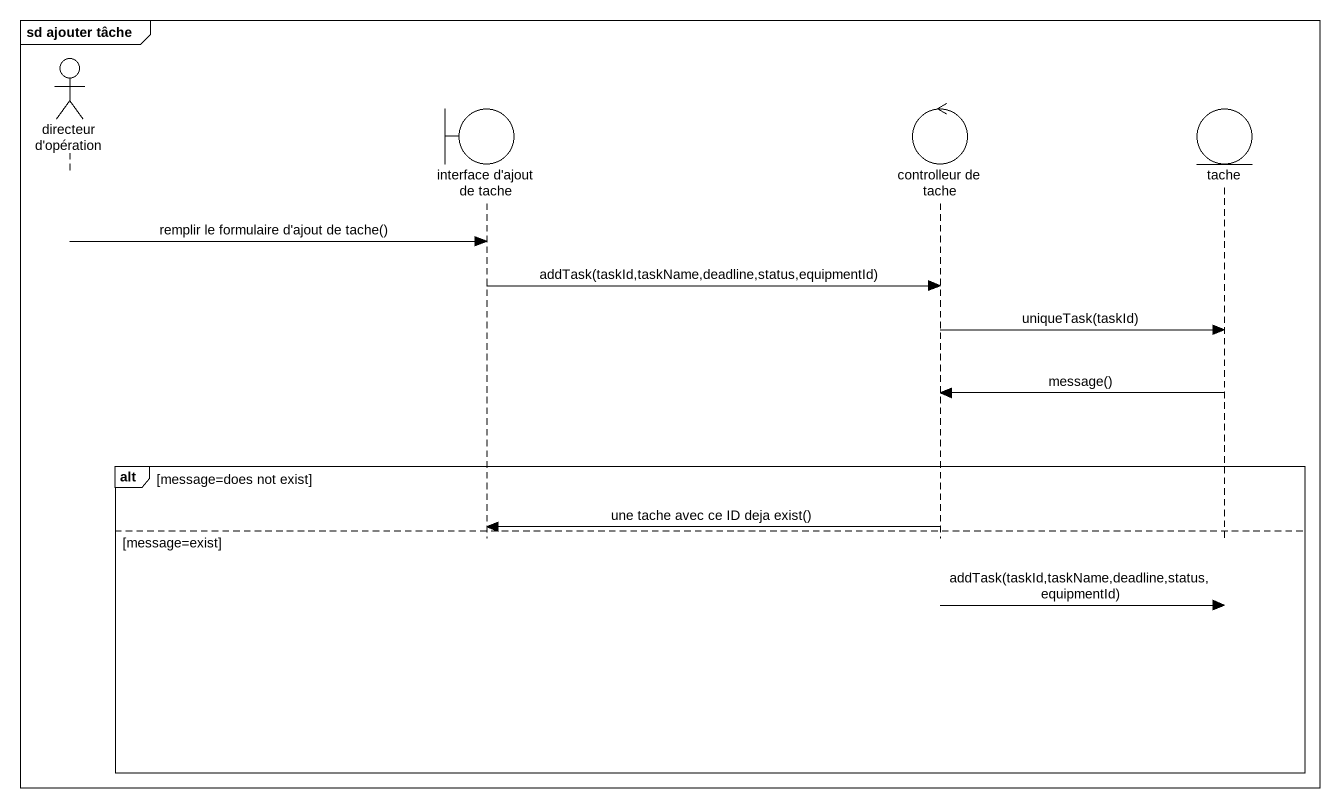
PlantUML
@startuml
mainframe sd ajouter tâche
hide footbox
actor "directeur d'opération" as directeur_d_opération
boundary "interface d'ajout de tache" as interface_d_ajout_de_tache
control "controlleur de tache" as controlleur_de_tache
entity tache

directeur_d_opération -> interface_d_ajout_de_tache : remplir le formulaire d'ajout de tache()
interface_d_ajout_de_tache -> controlleur_de_tache : addTask(taskId,taskName,deadline,status,equipmentId)
controlleur_de_tache -> tache : uniqueTask(taskId)
tache -> controlleur_de_tache : message()
alt message=does not exist
  controlleur_de_tache -> interface_d_ajout_de_tache : une tache avec ce ID deja exist()
else message=exist
  controlleur_de_tache -> tache : addTask(taskId,taskName,deadline,status,equipmentId)
end
@enduml
